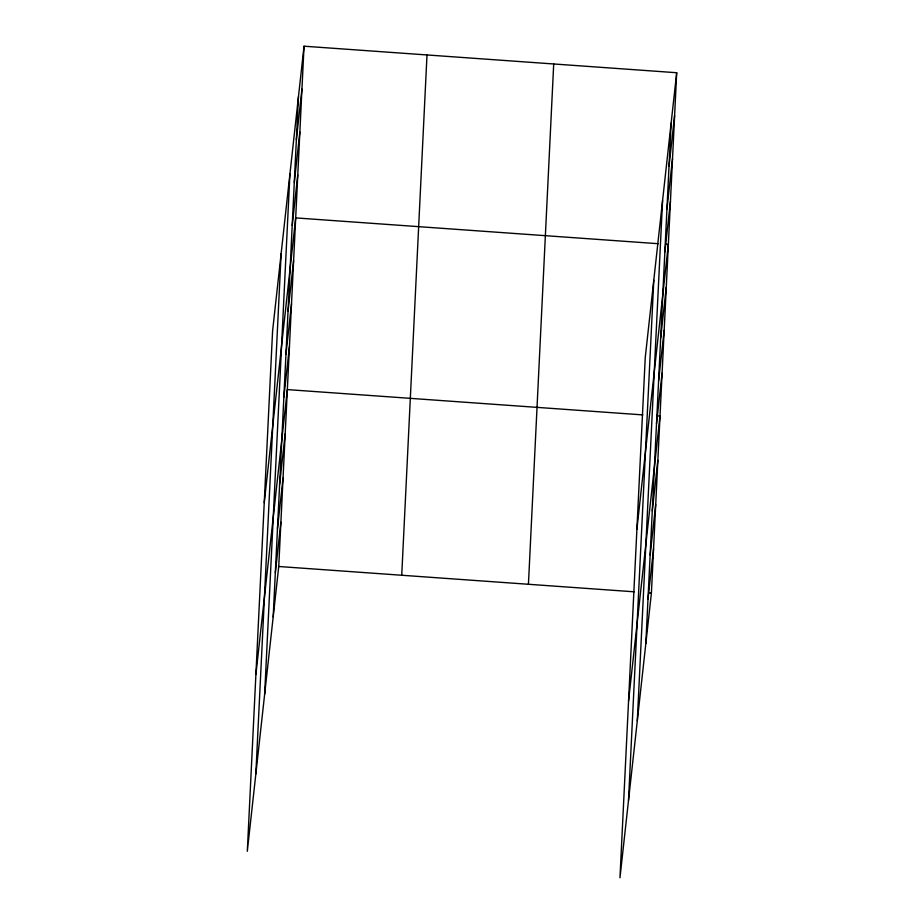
<?xml version="1.0" encoding="UTF-8"?>
<svg xmlns="http://www.w3.org/2000/svg" width="924" height="924" viewBox="0 0 924 924"><rect width="100%" height="100%" fill="white"/><g stroke="black" fill="none" stroke-linecap="round" stroke-linejoin="round"><path stroke-width="1.39" d="M255.844 773.954L281.127 253.661M264.645 694.294L289.917 174.001M273.181 616.978L298.464 96.685M304.031 46.2L272.592 330.977L247.309 851.27L278.748 566.493L304.031 46.2L676.691 72.73L651.408 593.023L619.969 877.8L645.252 357.507L676.691 72.73M401.732 575.248L427.003 54.955M528.436 584.268L553.707 63.975M628.505 800.484L653.788 280.191M637.294 720.824L662.577 200.531M645.83 643.508L671.113 123.215M296.373 139.605L301.94 89.12M294.282 182.525L299.861 132.051M292.203 225.456L297.771 174.971M264.252 502.668L295.692 217.902L658.338 243.717M288.034 311.307L293.601 260.822M285.943 354.227L291.522 303.742M283.864 397.147L289.431 346.673M255.902 674.37L287.341 389.593L642.838 414.899M279.625 484.303L285.193 433.818M277.477 528.528L283.044 478.043M275.329 572.753L280.896 522.268M669.034 166.135L674.601 115.65M666.943 209.055L672.522 158.582M664.853 251.986L670.431 201.501M636.902 529.198L668.341 244.433L665.488 244.225M660.683 337.838L666.262 287.352M658.604 380.757L664.171 330.272M656.514 423.677L662.092 373.204M628.563 700.9L660.002 416.123L657.149 415.927M652.286 510.833L657.853 460.348M650.138 555.058L655.705 504.573M647.978 599.283L653.557 548.798M278.748 566.493L634.245 591.81M648.544 592.827L651.408 593.023"/></g></svg>
